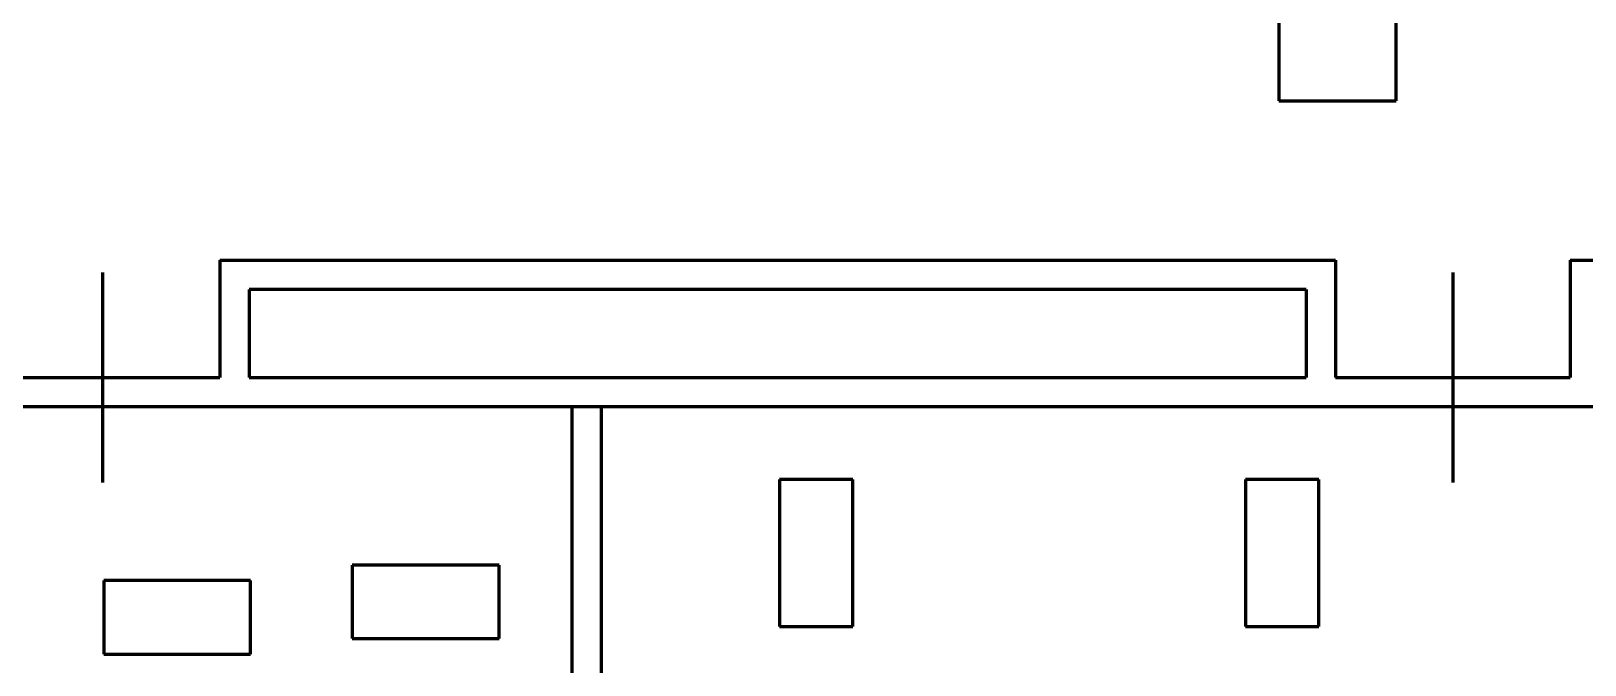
# Model space of a CAD drawing. Extents: x 0 to 297, y 0 to 292.
# Drawn here: x 180.88 to 207.35, y 86.71 to 97.5 of the extents above; entities that cross this region are included whole.
import ezdxf

# ---------------------------------------------------------------- set-up
doc = ezdxf.new("R2010")
doc.units = 0
doc.header["$MEASUREMENT"] = 0
doc.linetypes.add('K5LT_BASIC', pattern=[0])
doc.layers.add('Системный слой', color=7, linetype='Continuous')

# ---------------------------------------------------------------- blocks, each defined once
blk = doc.blocks.new('*U')
at = {"layer": 'Системный слой', "linetype": 'K5LT_BASIC', "lineweight": 60}
for p, q in [((202.134, 98.318), (202.134, 96.318)), ((204.134, 96.318), (204.134, 98.318)), ((202.134, 96.318), (204.134, 96.318)), ((194.88, 89.87), (193.63, 89.87)), ((193.63, 89.87), (193.63, 87.37)), ((194.88, 87.37), (194.88, 89.87)), ((202.817, 89.87), (201.567, 89.87)), ((201.567, 89.87), (201.567, 87.37)), ((202.817, 87.37), (202.817, 89.87)), ((188.854, 88.414), (186.354, 88.414)), ((186.354, 88.414), (186.354, 87.164)), ((188.854, 87.164), (188.854, 88.414)), ((184.62, 88.15), (182.12, 88.15)), ((182.12, 88.15), (182.12, 86.9)), ((184.62, 86.9), (184.62, 88.15)), ((193.63, 87.37), (194.88, 87.37)), ((201.567, 87.37), (202.817, 87.37)), ((186.354, 87.164), (188.854, 87.164)), ((182.12, 86.9), (184.62, 86.9))]:
    blk.add_line(p, q, dxfattribs=at)

msp = doc.modelspace()

# ---------------------------------------------------------------- linework, layer by layer
at = {"layer": 'Системный слой', "linetype": 'K5LT_BASIC', "lineweight": 60}
for p, q in [((184.1, 93.606), (203.1, 93.606)), ((184.1, 93.606), (184.1, 91.606)), ((203.1, 93.606), (203.1, 91.606)), ((207.1, 93.606), (221.094, 93.612)), ((207.1, 93.606), (207.1, 91.606)), ((182.1, 93.392), (182.1, 89.82)), ((205.1, 93.392), (205.1, 89.82)), ((184.6, 93.106), (184.6, 91.606)), ((202.6, 93.106), (184.6, 93.106)), ((202.6, 93.106), (202.6, 91.606)), ((180.1, 91.606), (184.1, 91.606)), ((184.6, 91.606), (202.6, 91.606)), ((203.1, 91.606), (207.1, 91.606)), ((198.1, 91.106), (174.6, 91.106)), ((246.35, 91.106), (174.6, 91.106)), ((190.1, 71.106), (190.1, 91.106)), ((190.6, 71.106), (190.6, 91.106)), ((222.1, 91.106), (198.6, 91.106))]:
    msp.add_line(p, q, dxfattribs=at)

# ---------------------------------------------------------------- block references
at = {"layer": 'Системный слой'}
msp.add_blockref('*U', (0, 0), dxfattribs=at)
msp.add_blockref('*U', (0, 0), dxfattribs=at)
msp.add_blockref('*U', (0, 0), dxfattribs=at)
msp.add_blockref('*U', (0, 0), dxfattribs=at)
msp.add_blockref('*U', (0, 0), dxfattribs=at)
msp.add_blockref('*U', (0, 0), dxfattribs=at)
msp.add_blockref('*U', (0, 0), dxfattribs=at)
msp.add_blockref('*U', (0, 0), dxfattribs=at)
msp.add_blockref('*U', (0, 0), dxfattribs=at)
msp.add_blockref('*U', (0, 0), dxfattribs=at)
msp.add_blockref('*U', (0, 0), dxfattribs=at)
msp.add_blockref('*U', (0, 0), dxfattribs=at)
msp.add_blockref('*U', (0, 0), dxfattribs=at)
msp.add_blockref('*U', (0, 0), dxfattribs=at)
msp.add_blockref('*U', (0, 0), dxfattribs=at)
msp.add_blockref('*U', (0, 0), dxfattribs=at)
msp.add_blockref('*U', (0, 0), dxfattribs=at)
msp.add_blockref('*U', (0, 0), dxfattribs=at)
msp.add_blockref('*U', (0, 0), dxfattribs=at)
msp.add_blockref('*U', (0, 0), dxfattribs=at)
msp.add_blockref('*U', (0, 0), dxfattribs=at)
msp.add_blockref('*U', (0, 0), dxfattribs=at)
msp.add_blockref('*U', (0, 0), dxfattribs=at)
msp.add_blockref('*U', (0, 0), dxfattribs=at)
msp.add_blockref('*U', (0, 0), dxfattribs=at)
msp.add_blockref('*U', (0, 0), dxfattribs=at)
msp.add_blockref('*U', (0, 0), dxfattribs=at)
msp.add_blockref('*U', (0, 0), dxfattribs=at)
msp.add_blockref('*U', (0, 0), dxfattribs=at)
msp.add_blockref('*U', (0, 0), dxfattribs=at)
msp.add_blockref('*U', (0, 0), dxfattribs=at)
msp.add_blockref('*U', (0, 0), dxfattribs=at)
msp.add_blockref('*U', (0, 0), dxfattribs=at)
msp.add_blockref('*U', (0, 0), dxfattribs=at)
msp.add_blockref('*U', (0, 0), dxfattribs=at)
msp.add_blockref('*U', (0, 0), dxfattribs=at)
msp.add_blockref('*U', (0, 0), dxfattribs=at)
msp.add_blockref('*U', (0, 0), dxfattribs=at)
msp.add_blockref('*U', (0, 0), dxfattribs=at)
msp.add_blockref('*U', (0, 0), dxfattribs=at)
msp.add_blockref('*U', (0, 0), dxfattribs=at)
msp.add_blockref('*U', (0, 0), dxfattribs=at)
msp.add_blockref('*U', (0, 0), dxfattribs=at)
msp.add_blockref('*U', (0, 0), dxfattribs=at)
msp.add_blockref('*U', (0, 0), dxfattribs=at)
msp.add_blockref('*U', (0, 0), dxfattribs=at)
msp.add_blockref('*U', (0, 0), dxfattribs=at)
msp.add_blockref('*U', (0, 0), dxfattribs=at)
msp.add_blockref('*U', (0, 0), dxfattribs=at)
msp.add_blockref('*U', (0, 0), dxfattribs=at)
msp.add_blockref('*U', (0, 0), dxfattribs=at)
msp.add_blockref('*U', (0, 0), dxfattribs=at)
msp.add_blockref('*U', (0, 0), dxfattribs=at)
msp.add_blockref('*U', (0, 0), dxfattribs=at)
msp.add_blockref('*U', (0, 0), dxfattribs=at)
msp.add_blockref('*U', (0, 0), dxfattribs=at)
msp.add_blockref('*U', (0, 0), dxfattribs=at)
msp.add_blockref('*U', (0, 0), dxfattribs=at)
msp.add_blockref('*U', (0, 0), dxfattribs=at)
msp.add_blockref('*U', (0, 0), dxfattribs=at)
msp.add_blockref('*U', (0, 0), dxfattribs=at)
msp.add_blockref('*U', (0, 0), dxfattribs=at)
msp.add_blockref('*U', (0, 0), dxfattribs=at)
msp.add_blockref('*U', (0, 0), dxfattribs=at)
msp.add_blockref('*U', (0, 0), dxfattribs=at)
msp.add_blockref('*U', (0, 0), dxfattribs=at)
msp.add_blockref('*U', (0, 0), dxfattribs=at)
msp.add_blockref('*U', (0, 0), dxfattribs=at)
msp.add_blockref('*U', (0, 0), dxfattribs=at)
msp.add_blockref('*U', (0, 0), dxfattribs=at)
msp.add_blockref('*U', (0, 0), dxfattribs=at)
msp.add_blockref('*U', (0, 0), dxfattribs=at)
msp.add_blockref('*U', (0, 0), dxfattribs=at)
msp.add_blockref('*U', (0, 0), dxfattribs=at)
msp.add_blockref('*U', (0, 0), dxfattribs=at)
msp.add_blockref('*U', (0, 0), dxfattribs=at)
msp.add_blockref('*U', (0, 0), dxfattribs=at)
msp.add_blockref('*U', (0, 0), dxfattribs=at)
msp.add_blockref('*U', (0, 0), dxfattribs=at)
msp.add_blockref('*U', (0, 0), dxfattribs=at)
msp.add_blockref('*U', (0, 0), dxfattribs=at)
msp.add_blockref('*U', (0, 0), dxfattribs=at)
msp.add_blockref('*U', (0, 0), dxfattribs=at)
msp.add_blockref('*U', (0, 0), dxfattribs=at)
msp.add_blockref('*U', (0, 0), dxfattribs=at)
msp.add_blockref('*U', (0, 0), dxfattribs=at)
msp.add_blockref('*U', (0, 0), dxfattribs=at)
msp.add_blockref('*U', (0, 0), dxfattribs=at)
msp.add_blockref('*U', (0, 0), dxfattribs=at)
msp.add_blockref('*U', (0, 0), dxfattribs=at)
msp.add_blockref('*U', (0, 0), dxfattribs=at)
msp.add_blockref('*U', (0, 0), dxfattribs=at)
msp.add_blockref('*U', (0, 0), dxfattribs=at)
msp.add_blockref('*U', (0, 0), dxfattribs=at)
msp.add_blockref('*U', (0, 0), dxfattribs=at)
msp.add_blockref('*U', (0, 0), dxfattribs=at)
msp.add_blockref('*U', (0, 0), dxfattribs=at)
msp.add_blockref('*U', (0, 0), dxfattribs=at)
msp.add_blockref('*U', (0, 0), dxfattribs=at)
msp.add_blockref('*U', (0, 0), dxfattribs=at)
msp.add_blockref('*U', (0, 0), dxfattribs=at)
msp.add_blockref('*U', (0, 0), dxfattribs=at)
msp.add_blockref('*U', (0, 0), dxfattribs=at)
msp.add_blockref('*U', (0, 0), dxfattribs=at)
msp.add_blockref('*U', (0, 0), dxfattribs=at)
msp.add_blockref('*U', (0, 0), dxfattribs=at)
msp.add_blockref('*U', (0, 0), dxfattribs=at)
msp.add_blockref('*U', (0, 0), dxfattribs=at)
msp.add_blockref('*U', (0, 0), dxfattribs=at)
msp.add_blockref('*U', (0, 0), dxfattribs=at)
msp.add_blockref('*U', (0, 0), dxfattribs=at)
msp.add_blockref('*U', (0, 0), dxfattribs=at)
msp.add_blockref('*U', (0, 0), dxfattribs=at)
msp.add_blockref('*U', (0, 0), dxfattribs=at)
msp.add_blockref('*U', (0, 0), dxfattribs=at)
msp.add_blockref('*U', (0, 0), dxfattribs=at)
msp.add_blockref('*U', (0, 0), dxfattribs=at)
msp.add_blockref('*U', (0, 0), dxfattribs=at)
msp.add_blockref('*U', (0, 0), dxfattribs=at)
msp.add_blockref('*U', (0, 0), dxfattribs=at)
msp.add_blockref('*U', (0, 0), dxfattribs=at)
msp.add_blockref('*U', (0, 0), dxfattribs=at)
msp.add_blockref('*U', (0, 0), dxfattribs=at)
msp.add_blockref('*U', (0, 0), dxfattribs=at)
msp.add_blockref('*U', (0, 0), dxfattribs=at)
msp.add_blockref('*U', (0, 0), dxfattribs=at)
msp.add_blockref('*U', (0, 0), dxfattribs=at)
msp.add_blockref('*U', (0, 0), dxfattribs=at)
msp.add_blockref('*U', (0, 0), dxfattribs=at)
msp.add_blockref('*U', (0, 0), dxfattribs=at)
msp.add_blockref('*U', (0, 0), dxfattribs=at)
msp.add_blockref('*U', (0, 0), dxfattribs=at)
msp.add_blockref('*U', (0, 0), dxfattribs=at)
msp.add_blockref('*U', (0, 0), dxfattribs=at)
msp.add_blockref('*U', (0, 0), dxfattribs=at)
msp.add_blockref('*U', (0, 0), dxfattribs=at)
msp.add_blockref('*U', (0, 0), dxfattribs=at)
msp.add_blockref('*U', (0, 0), dxfattribs=at)
msp.add_blockref('*U', (0, 0), dxfattribs=at)
msp.add_blockref('*U', (0, 0), dxfattribs=at)
msp.add_blockref('*U', (0, 0), dxfattribs=at)
msp.add_blockref('*U', (0, 0), dxfattribs=at)
msp.add_blockref('*U', (0, 0), dxfattribs=at)
msp.add_blockref('*U', (0, 0), dxfattribs=at)
msp.add_blockref('*U', (0, 0), dxfattribs=at)
msp.add_blockref('*U', (0, 0), dxfattribs=at)
msp.add_blockref('*U', (0, 0), dxfattribs=at)
msp.add_blockref('*U', (0, 0), dxfattribs=at)
msp.add_blockref('*U', (0, 0), dxfattribs=at)
msp.add_blockref('*U', (0, 0), dxfattribs=at)
msp.add_blockref('*U', (0, 0), dxfattribs=at)
msp.add_blockref('*U', (0, 0), dxfattribs=at)
msp.add_blockref('*U', (0, 0), dxfattribs=at)
msp.add_blockref('*U', (0, 0), dxfattribs=at)
msp.add_blockref('*U', (0, 0), dxfattribs=at)
msp.add_blockref('*U', (0, 0), dxfattribs=at)
msp.add_blockref('*U', (0, 0), dxfattribs=at)
msp.add_blockref('*U', (0, 0), dxfattribs=at)
msp.add_blockref('*U', (0, 0), dxfattribs=at)
msp.add_blockref('*U', (0, 0), dxfattribs=at)
msp.add_blockref('*U', (0, 0), dxfattribs=at)
msp.add_blockref('*U', (0, 0), dxfattribs=at)
msp.add_blockref('*U', (0, 0), dxfattribs=at)
msp.add_blockref('*U', (0, 0), dxfattribs=at)
msp.add_blockref('*U', (0, 0), dxfattribs=at)
msp.add_blockref('*U', (0, 0), dxfattribs=at)
msp.add_blockref('*U', (0, 0), dxfattribs=at)
msp.add_blockref('*U', (0, 0), dxfattribs=at)
msp.add_blockref('*U', (0, 0), dxfattribs=at)
msp.add_blockref('*U', (0, 0), dxfattribs=at)
msp.add_blockref('*U', (0, 0), dxfattribs=at)
msp.add_blockref('*U', (0, 0), dxfattribs=at)
msp.add_blockref('*U', (0, 0), dxfattribs=at)
msp.add_blockref('*U', (0, 0), dxfattribs=at)
msp.add_blockref('*U', (0, 0), dxfattribs=at)
msp.add_blockref('*U', (0, 0), dxfattribs=at)
msp.add_blockref('*U', (0, 0), dxfattribs=at)
msp.add_blockref('*U', (0, 0), dxfattribs=at)
msp.add_blockref('*U', (0, 0), dxfattribs=at)
msp.add_blockref('*U', (0, 0), dxfattribs=at)
msp.add_blockref('*U', (0, 0), dxfattribs=at)
msp.add_blockref('*U', (0, 0), dxfattribs=at)
msp.add_blockref('*U', (0, 0), dxfattribs=at)
msp.add_blockref('*U', (0, 0), dxfattribs=at)
msp.add_blockref('*U', (0, 0), dxfattribs=at)
msp.add_blockref('*U', (0, 0), dxfattribs=at)
msp.add_blockref('*U', (0, 0), dxfattribs=at)
msp.add_blockref('*U', (0, 0), dxfattribs=at)
msp.add_blockref('*U', (0, 0), dxfattribs=at)
msp.add_blockref('*U', (0, 0), dxfattribs=at)
msp.add_blockref('*U', (0, 0), dxfattribs=at)
msp.add_blockref('*U', (0, 0), dxfattribs=at)
msp.add_blockref('*U', (0, 0), dxfattribs=at)
msp.add_blockref('*U', (0, 0), dxfattribs=at)
msp.add_blockref('*U', (0, 0), dxfattribs=at)
msp.add_blockref('*U', (0, 0), dxfattribs=at)
msp.add_blockref('*U', (0, 0), dxfattribs=at)
msp.add_blockref('*U', (0, 0), dxfattribs=at)
msp.add_blockref('*U', (0, 0), dxfattribs=at)
msp.add_blockref('*U', (0, 0), dxfattribs=at)
msp.add_blockref('*U', (0, 0), dxfattribs=at)
msp.add_blockref('*U', (0, 0), dxfattribs=at)
msp.add_blockref('*U', (0, 0), dxfattribs=at)
msp.add_blockref('*U', (0, 0), dxfattribs=at)
msp.add_blockref('*U', (0, 0), dxfattribs=at)
msp.add_blockref('*U', (0, 0), dxfattribs=at)
msp.add_blockref('*U', (0, 0), dxfattribs=at)
msp.add_blockref('*U', (0, 0), dxfattribs=at)
msp.add_blockref('*U', (0, 0), dxfattribs=at)
msp.add_blockref('*U', (0, 0), dxfattribs=at)
msp.add_blockref('*U', (0, 0), dxfattribs=at)
msp.add_blockref('*U', (0, 0), dxfattribs=at)
msp.add_blockref('*U', (0, 0), dxfattribs=at)
msp.add_blockref('*U', (0, 0), dxfattribs=at)
msp.add_blockref('*U', (0, 0), dxfattribs=at)
msp.add_blockref('*U', (0, 0), dxfattribs=at)
msp.add_blockref('*U', (0, 0), dxfattribs=at)
msp.add_blockref('*U', (0, 0), dxfattribs=at)
msp.add_blockref('*U', (0, 0), dxfattribs=at)
msp.add_blockref('*U', (0, 0), dxfattribs=at)
msp.add_blockref('*U', (0, 0), dxfattribs=at)
msp.add_blockref('*U', (0, 0), dxfattribs=at)
msp.add_blockref('*U', (0, 0), dxfattribs=at)
msp.add_blockref('*U', (0, 0), dxfattribs=at)
msp.add_blockref('*U', (0, 0), dxfattribs=at)
msp.add_blockref('*U', (0, 0), dxfattribs=at)
msp.add_blockref('*U', (0, 0), dxfattribs=at)
msp.add_blockref('*U', (0, 0), dxfattribs=at)
msp.add_blockref('*U', (0, 0), dxfattribs=at)
msp.add_blockref('*U', (0, 0), dxfattribs=at)
msp.add_blockref('*U', (0, 0), dxfattribs=at)
msp.add_blockref('*U', (0, 0), dxfattribs=at)
msp.add_blockref('*U', (0, 0), dxfattribs=at)
msp.add_blockref('*U', (0, 0), dxfattribs=at)
msp.add_blockref('*U', (0, 0), dxfattribs=at)
msp.add_blockref('*U', (0, 0), dxfattribs=at)
msp.add_blockref('*U', (0, 0), dxfattribs=at)
msp.add_blockref('*U', (0, 0), dxfattribs=at)
msp.add_blockref('*U', (0, 0), dxfattribs=at)
msp.add_blockref('*U', (0, 0), dxfattribs=at)
msp.add_blockref('*U', (0, 0), dxfattribs=at)
msp.add_blockref('*U', (0, 0), dxfattribs=at)
msp.add_blockref('*U', (0, 0), dxfattribs=at)
msp.add_blockref('*U', (0, 0), dxfattribs=at)
msp.add_blockref('*U', (0, 0), dxfattribs=at)
msp.add_blockref('*U', (0, 0), dxfattribs=at)
msp.add_blockref('*U', (0, 0), dxfattribs=at)
msp.add_blockref('*U', (0, 0), dxfattribs=at)
msp.add_blockref('*U', (0, 0), dxfattribs=at)
msp.add_blockref('*U', (0, 0), dxfattribs=at)
msp.add_blockref('*U', (0, 0), dxfattribs=at)
msp.add_blockref('*U', (0, 0), dxfattribs=at)
msp.add_blockref('*U', (0, 0), dxfattribs=at)
msp.add_blockref('*U', (0, 0), dxfattribs=at)
msp.add_blockref('*U', (0, 0), dxfattribs=at)
msp.add_blockref('*U', (0, 0), dxfattribs=at)
msp.add_blockref('*U', (0, 0), dxfattribs=at)
msp.add_blockref('*U', (0, 0), dxfattribs=at)
msp.add_blockref('*U', (0, 0), dxfattribs=at)
msp.add_blockref('*U', (0, 0), dxfattribs=at)
msp.add_blockref('*U', (0, 0), dxfattribs=at)
msp.add_blockref('*U', (0, 0), dxfattribs=at)
msp.add_blockref('*U', (0, 0), dxfattribs=at)
msp.add_blockref('*U', (0, 0), dxfattribs=at)
msp.add_blockref('*U', (0, 0), dxfattribs=at)
msp.add_blockref('*U', (0, 0), dxfattribs=at)
msp.add_blockref('*U', (0, 0), dxfattribs=at)
msp.add_blockref('*U', (0, 0), dxfattribs=at)
msp.add_blockref('*U', (0, 0), dxfattribs=at)
msp.add_blockref('*U', (0, 0), dxfattribs=at)
msp.add_blockref('*U', (0, 0), dxfattribs=at)
msp.add_blockref('*U', (0, 0), dxfattribs=at)
msp.add_blockref('*U', (0, 0), dxfattribs=at)
msp.add_blockref('*U', (0, 0), dxfattribs=at)
msp.add_blockref('*U', (0, 0), dxfattribs=at)
msp.add_blockref('*U', (0, 0), dxfattribs=at)
msp.add_blockref('*U', (0, 0), dxfattribs=at)
msp.add_blockref('*U', (0, 0), dxfattribs=at)
msp.add_blockref('*U', (0, 0), dxfattribs=at)
msp.add_blockref('*U', (0, 0), dxfattribs=at)
msp.add_blockref('*U', (0, 0), dxfattribs=at)
msp.add_blockref('*U', (0, 0), dxfattribs=at)
msp.add_blockref('*U', (0, 0), dxfattribs=at)
msp.add_blockref('*U', (0, 0), dxfattribs=at)
msp.add_blockref('*U', (0, 0), dxfattribs=at)
msp.add_blockref('*U', (0, 0), dxfattribs=at)
msp.add_blockref('*U', (0, 0), dxfattribs=at)
msp.add_blockref('*U', (0, 0), dxfattribs=at)
msp.add_blockref('*U', (0, 0), dxfattribs=at)
msp.add_blockref('*U', (0, 0), dxfattribs=at)
msp.add_blockref('*U', (0, 0), dxfattribs=at)
msp.add_blockref('*U', (0, 0), dxfattribs=at)
msp.add_blockref('*U', (0, 0), dxfattribs=at)
msp.add_blockref('*U', (0, 0), dxfattribs=at)
msp.add_blockref('*U', (0, 0), dxfattribs=at)
msp.add_blockref('*U', (0, 0), dxfattribs=at)
msp.add_blockref('*U', (0, 0), dxfattribs=at)
msp.add_blockref('*U', (0, 0), dxfattribs=at)
msp.add_blockref('*U', (0, 0), dxfattribs=at)
msp.add_blockref('*U', (0, 0), dxfattribs=at)
msp.add_blockref('*U', (0, 0), dxfattribs=at)
msp.add_blockref('*U', (0, 0), dxfattribs=at)
msp.add_blockref('*U', (0, 0), dxfattribs=at)
msp.add_blockref('*U', (0, 0), dxfattribs=at)
msp.add_blockref('*U', (0, 0), dxfattribs=at)

doc.saveas('drawing.dxf')
